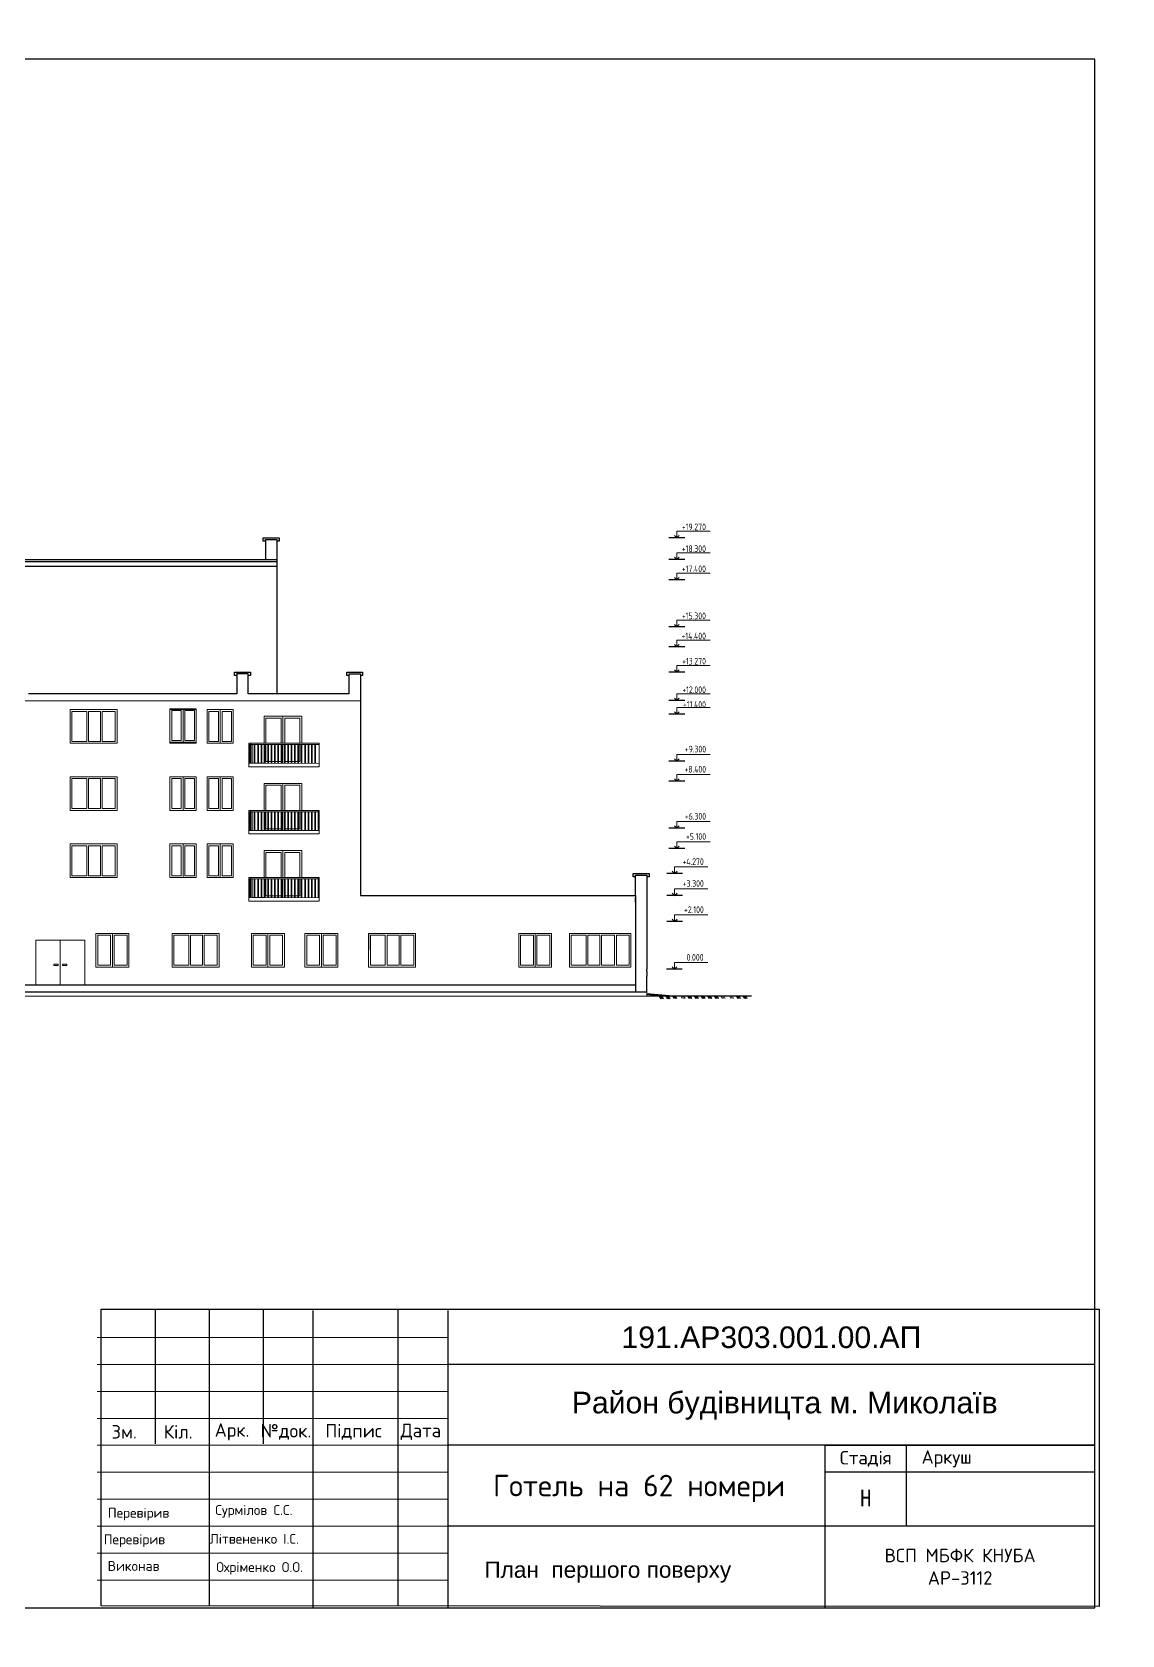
# Model space of a CAD drawing. Header units: millimetres. Extents: x -689206 to 4969298, y -1019800 to 703299.
# Drawn here: x 506486 to 555190, y -493041 to -421450 of the extents above; entities that cross this region are included whole.
import ezdxf

# ---------------------------------------------------------------- set-up
doc = ezdxf.new("R2010")
doc.units = ezdxf.units.MM
doc.layers.add('внешняярамка', color=7, linetype='Continuous', lineweight=5, plot=False)
doc.layers.add('РАЗМЕРЫ', color=7, linetype='Continuous', lineweight=9)
doc.layers.add('Штамп', color=7, linetype='Continuous', lineweight=5)
for name, color, linetype in [('разрез1-1', 7, 'Continuous'), ('разрез2-2', 7, 'Continuous'), ('фасад1', 7, 'Continuous')]:
    doc.layers.add(name, color=color, linetype=linetype)
doc.styles.get("Standard").update_dxf_attribs({"font": 'arial.ttf'})
doc.styles.add('Аннотативный', font='isocteur.ttf', dxfattribs={"width": 0.7, "height": 250})

msp = doc.modelspace()

# ---------------------------------------------------------------- linework, layer by layer
at = {"layer": 'внешняярамка', "lineweight": 5, "ltscale": 50, "const_width": 2.41}
msp.add_lwpolyline([(453952.3, -493039.6), (555188.6, -493039.6), (555188.6, -421451.1), (453952.3, -421451.1), (453952.3, -493039.6)], dxfattribs=at)
at = {"layer": 'РАЗМЕРЫ', "linetype": 'ByBlock', "lineweight": 30, "ltscale": 35}
for p, q in [((516817.1, -444110.9), (516817.1, -444035.9)), ((516817.1, -444035.9), (517427.1, -444035.9)), ((516817.1, -444185.9), (516817.1, -444110.9)), ((516917.1, -444185.9), (516817.1, -444185.9)), ((517427.1, -444035.9), (517527.1, -444035.9)), ((517527.1, -444185.9), (517427.1, -444185.9)), ((517527.1, -444035.9), (517527.1, -444185.9)), ((515539.8, -450110.9), (515539.8, -450035.9)), ((515539.8, -450035.9), (516149.8, -450035.9)), ((515539.8, -450185.9), (515539.8, -450110.9)), ((515639.8, -450185.9), (515539.8, -450185.9)), ((516149.8, -450035.9), (516249.8, -450035.9)), ((516249.8, -450185.9), (516149.8, -450185.9)), ((516249.8, -450035.9), (516249.8, -450185.9)), ((520549.8, -450110.9), (520549.8, -450035.9)), ((520549.8, -450035.9), (521159.8, -450035.9)), ((520549.8, -450185.9), (520549.8, -450110.9)), ((520649.8, -450185.9), (520549.8, -450185.9)), ((521159.8, -450035.9), (521259.8, -450035.9)), ((521259.8, -450185.9), (521159.8, -450185.9)), ((521259.8, -450035.9), (521259.8, -450185.9)), ((533352, -459110.9), (533352, -459035.9)), ((533352, -459035.9), (533962, -459035.9)), ((533352, -459185.9), (533352, -459110.9)), ((533452, -459185.9), (533352, -459185.9)), ((533962, -459035.9), (534062, -459035.9)), ((534062, -459185.9), (533962, -459185.9)), ((534062, -459035.9), (534062, -459185.9))]:
    msp.add_line(p, q, dxfattribs=at)
at = {"layer": 'РАЗМЕРЫ', "lineweight": 30, "ltscale": 35}
for p, q in [((516917.1, -444110.9), (517427.1, -444110.9)), ((516917.1, -444185.9), (516917.1, -444110.9)), ((516917.1, -444110.9), (516917.1, -445010.9)), ((517427.1, -444110.9), (517427.1, -451010.9)), ((494499.7, -445010.9), (517427.1, -445010.9)), ((517427.1, -445110.9), (503659.8, -445110.9)), ((486460.4, -445310.9), (517427.1, -445310.9)), ((515639.8, -450035.9), (515639.8, -451010.9)), ((516149.8, -450110.9), (515639.8, -450110.9)), ((516149.8, -451010.9), (516149.8, -450110.9)), ((520649.8, -451010.9), (520649.8, -450110.9)), ((520649.8, -450110.9), (521159.8, -450110.9)), ((521159.8, -450110.9), (521159.8, -451010.9)), ((515639.8, -451010.9), (506322.6, -451010.9)), ((520649.8, -451010.9), (516149.8, -451010.9)), ((521159.8, -451010.9), (521159.8, -460010.9)), ((533452, -460010.9), (533452, -459110.9)), ((533452, -459110.9), (533962, -459110.9)), ((533962, -459110.9), (533962, -460010.9)), ((521159.8, -460010.9), (533452, -460010.9)), ((533452, -460010.9), (533452, -464310.9)), ((533452, -460310.9), (533452, -460110.9)), ((533962, -460010.9), (533962, -463310.9)), ((533962, -463410.9), (533962, -463310.9)), ((533962, -463410.9), (533962, -463610.9)), ((533962, -464310.9), (533962, -463610.9)), ((485950.4, -464010.9), (533452, -464010.9)), ((485950.4, -464310.9), (533962, -464310.9))]:
    msp.add_line(p, q, dxfattribs=at)
at = {"layer": 'РАЗМЕРЫ', "lineweight": 15, "ltscale": 35}
for p, q in [((498987.8, -451310.9), (519310.1, -451319.7)), ((508188, -453210.9), (508188.2, -451710.6)), ((508188, -451710.9), (508188, -453210.9)), ((510288, -451710.9), (508188, -451710.9)), ((510288, -451710.9), (508188.4, -451710.6)), ((508188.4, -451710.6), (508268.4, -451710.6)), ((508268.4, -451710.6), (508268.4, -451710.9)), ((510288, -453210.9), (510288, -451710.9)), ((510288, -453210.9), (510288, -451710.9)), ((512649.7, -451670.9), (512649.7, -453170.9)), ((513819.7, -451670.9), (512649.7, -451670.9)), ((512649.7, -451710.9), (512649.7, -453210.9)), ((513819.7, -451710.9), (512649.7, -451710.9)), ((513234.7, -451670.9), (513154.7, -451670.9)), ((513234.7, -453170.9), (513234.7, -451670.9)), ((513234.7, -451670.9), (513314.7, -451670.9)), ((513819.7, -451670.9), (513819.7, -453170.9)), ((513819.7, -453210.9), (513819.7, -451710.9)), ((514309.6, -451710.9), (514309.6, -453210.9)), ((515479.6, -451710.9), (514309.6, -451710.9)), ((514309.6, -451710.9), (514309.6, -453210.9)), ((515479.6, -451710.9), (514309.6, -451710.9)), ((514894.6, -451710.9), (514814.6, -451710.9)), ((514894.6, -453210.9), (514894.6, -451710.9)), ((514894.6, -451710.9), (514974.6, -451710.9)), ((515479.6, -453210.9), (515479.6, -451710.9)), ((515479.6, -451710.9), (515479.6, -453210.9)), ((519310.1, -451319.7), (521159.8, -451319.7)), ((508268.4, -451790.7), (508268.1, -453130.6)), ((508268.4, -451790.7), (508929.4, -451790.8)), ((508929.4, -451790.8), (508929.1, -453130.7)), ((509009.2, -453130.7), (509009.4, -451790.8)), ((509546.1, -451790.8), (509009.4, -451790.8)), ((509546.1, -451790.8), (509545.9, -453130.8)), ((509625.9, -453130.8), (509626.1, -451790.9)), ((510208, -451790.9), (509626.1, -451790.9)), ((510208, -453130.9), (510208, -451790.9)), ((513154.7, -451750.9), (512729.7, -451750.9)), ((512729.7, -451750.9), (512729.7, -453090.9)), ((513154.7, -451750.9), (513154.7, -453090.9)), ((513739.7, -451750.9), (513314.7, -451750.9)), ((513314.7, -451750.9), (513314.7, -453090.9)), ((513739.7, -453090.9), (513739.7, -451750.9)), ((514814.6, -451790.9), (514389.6, -451790.9)), ((514389.6, -451790.9), (514389.6, -453130.9)), ((514814.6, -451790.9), (514814.6, -453130.9)), ((515399.6, -451790.9), (514974.6, -451790.9)), ((514974.6, -451790.9), (514974.6, -453130.9)), ((515399.6, -453130.9), (515399.6, -451790.9)), ((508268.1, -453130.6), (508929.1, -453130.7)), ((509009.2, -453130.7), (509545.9, -453130.7)), ((509625.9, -453130.7), (510208, -453130.7)), ((512649.7, -453170.9), (512649.7, -453090.9)), ((512729.7, -453090.9), (513154.7, -453090.9)), ((513314.7, -453090.9), (513739.7, -453090.9)), ((514309.6, -453210.9), (514309.6, -453130.9)), ((514389.6, -453130.9), (514814.6, -453130.9)), ((514974.6, -453130.9), (515399.6, -453130.9)), ((508188, -453210.9), (510288, -453210.9)), ((508188, -453210.9), (510288, -453210.9)), ((513819.7, -453170.9), (512649.7, -453170.9)), ((512649.7, -453210.9), (513819.7, -453210.9)), ((514309.6, -453210.9), (515479.6, -453210.9)), ((515479.6, -453210.9), (514309.6, -453210.9)), ((516170.1, -453210.9), (516169.7, -454110.9)), ((516329.1, -453270.9), (516170.1, -453270.9)), ((516220.9, -453270.9), (516220.5, -454110.9)), ((519310.1, -453210.9), (519309.7, -454112.3)), ((508188, -456210.9), (508188.2, -454710.6)), ((508188, -454710.9), (508188, -456210.9)), ((510288, -454710.9), (508188, -454710.9)), ((510288, -454710.9), (508188.4, -454710.6)), ((508188.4, -454710.6), (508268.4, -454710.6)), ((508268.4, -454790.7), (508268.1, -456130.6)), ((508268.4, -454710.6), (508268.4, -454710.9)), ((508268.4, -454790.7), (508929.4, -454790.8)), ((508929.4, -454790.8), (508929.1, -456130.7)), ((509009.2, -456130.7), (509009.4, -454790.8)), ((509546.1, -454790.8), (509009.4, -454790.8)), ((509546.1, -454790.8), (509545.9, -456130.8)), ((509625.9, -456130.8), (509626.1, -454790.9)), ((510208, -454790.9), (509626.1, -454790.9)), ((510208, -456130.9), (510208, -454790.9)), ((510288, -456210.9), (510288, -454710.9)), ((510288, -456210.9), (510288, -454710.9)), ((512649.7, -454710.9), (512649.7, -456210.9)), ((513819.7, -454710.9), (512649.7, -454710.9)), ((512649.7, -454710.9), (512649.7, -456210.9)), ((513819.7, -454710.9), (512649.7, -454710.9)), ((513154.7, -454790.9), (512729.7, -454790.9)), ((512729.7, -454790.9), (512729.7, -456130.9)), ((513234.7, -454710.9), (513154.7, -454710.9)), ((513154.7, -454790.9), (513154.7, -456130.9)), ((513234.7, -456210.9), (513234.7, -454710.9)), ((513234.7, -454710.9), (513314.7, -454710.9)), ((513739.7, -454790.9), (513314.7, -454790.9)), ((513314.7, -454790.9), (513314.7, -456130.9)), ((513739.7, -456130.9), (513739.7, -454790.9)), ((513819.7, -456210.9), (513819.7, -454710.9)), ((513819.7, -454710.9), (513819.7, -456210.9)), ((514309.6, -454710.9), (514309.6, -456210.9)), ((515479.6, -454710.9), (514309.6, -454710.9)), ((514309.6, -454710.9), (514309.6, -456210.9)), ((515479.6, -454710.9), (514309.6, -454710.9)), ((514814.6, -454790.9), (514389.6, -454790.9)), ((514389.6, -454790.9), (514389.6, -456130.9)), ((514894.6, -454710.9), (514814.6, -454710.9)), ((514814.6, -454790.9), (514814.6, -456130.9)), ((514894.6, -456210.9), (514894.6, -454710.9)), ((514894.6, -454710.9), (514974.6, -454710.9)), ((515399.6, -454790.9), (514974.6, -454790.9)), ((514974.6, -454790.9), (514974.6, -456130.9)), ((515399.6, -456130.9), (515399.6, -454790.9)), ((515479.6, -456210.9), (515479.6, -454710.9)), ((515479.6, -454710.9), (515479.6, -456210.9)), ((508188, -456210.9), (510288, -456210.9)), ((508188, -456210.9), (510288, -456210.9)), ((508268.1, -456130.6), (508929.1, -456130.7)), ((509009.2, -456130.7), (509545.9, -456130.7)), ((509625.9, -456130.7), (510208, -456130.7)), ((512649.7, -456210.9), (512649.7, -456130.9)), ((512649.7, -456210.9), (513819.7, -456210.9)), ((513819.7, -456210.9), (512649.7, -456210.9)), ((512729.7, -456130.9), (513154.7, -456130.9)), ((513314.7, -456130.9), (513739.7, -456130.9)), ((514309.6, -456210.9), (514309.6, -456130.9)), ((514309.6, -456210.9), (515479.6, -456210.9)), ((515479.6, -456210.9), (514309.6, -456210.9)), ((514389.6, -456130.9), (514814.6, -456130.9)), ((514974.6, -456130.9), (515399.6, -456130.9)), ((516170.1, -456210.9), (516169.7, -457110.9)), ((516329.1, -456271), (516170.1, -456270.9)), ((516220.9, -456270.9), (516220.5, -457111)), ((519310.1, -456211), (519309.7, -457112.3)), ((508188, -459210.9), (508188.2, -457710.6)), ((508188, -457710.9), (508188, -459210.9)), ((510288, -457710.9), (508188, -457710.9)), ((510288, -457710.9), (508188.4, -457710.6)), ((508188.4, -457710.6), (508268.4, -457710.6)), ((508268.4, -457790.7), (508268.1, -459130.6)), ((508268.4, -457710.6), (508268.4, -457710.9)), ((508268.4, -457790.7), (508929.4, -457790.8)), ((508929.4, -457790.8), (508929.1, -459130.7)), ((509009.2, -459130.7), (509009.4, -457790.8)), ((509546.1, -457790.8), (509009.4, -457790.8)), ((509546.1, -457790.8), (509545.9, -459130.8)), ((509625.9, -459130.8), (509626.1, -457790.9)), ((510208, -457790.9), (509626.1, -457790.9)), ((510208, -459130.9), (510208, -457790.9)), ((510288, -459210.9), (510288, -457710.9)), ((510288, -459210.9), (510288, -457710.9)), ((512649.7, -457710.9), (512649.7, -459210.9)), ((513819.7, -457710.9), (512649.7, -457710.9)), ((512649.7, -457710.9), (512649.7, -459210.9)), ((513819.7, -457710.9), (512649.7, -457710.9)), ((513154.7, -457790.9), (512729.7, -457790.9)), ((512729.7, -457790.9), (512729.7, -459130.9)), ((513234.7, -457710.9), (513154.7, -457710.9)), ((513154.7, -457790.9), (513154.7, -459130.9)), ((513234.7, -459210.9), (513234.7, -457710.9)), ((513234.7, -457710.9), (513314.7, -457710.9)), ((513739.7, -457790.9), (513314.7, -457790.9)), ((513314.7, -457790.9), (513314.7, -459130.9)), ((513739.7, -459130.9), (513739.7, -457790.9)), ((513819.7, -459210.9), (513819.7, -457710.9)), ((513819.7, -457710.9), (513819.7, -459210.9)), ((514309.6, -457710.9), (514309.6, -459210.9)), ((515479.6, -457710.9), (514309.6, -457710.9)), ((514309.6, -457710.9), (514309.6, -459210.9)), ((515479.6, -457710.9), (514309.6, -457710.9)), ((514814.6, -457790.9), (514389.6, -457790.9)), ((514389.6, -457790.9), (514389.6, -459130.9)), ((514894.6, -457710.9), (514814.6, -457710.9)), ((514814.6, -457790.9), (514814.6, -459130.9)), ((514894.6, -459210.9), (514894.6, -457710.9)), ((514894.6, -457710.9), (514974.6, -457710.9)), ((515399.6, -457790.9), (514974.6, -457790.9)), ((514974.6, -457790.9), (514974.6, -459130.9)), ((515399.6, -459130.9), (515399.6, -457790.9)), ((515479.6, -459210.9), (515479.6, -457710.9)), ((515479.6, -457710.9), (515479.6, -459210.9)), ((508188, -459210.9), (510288, -459210.9)), ((508188, -459210.9), (510288, -459210.9)), ((508268.1, -459130.6), (508929.1, -459130.7)), ((509009.2, -459130.7), (509545.9, -459130.7)), ((509625.9, -459130.7), (510208, -459130.7)), ((512649.7, -459210.9), (512649.7, -459130.9)), ((512649.7, -459210.9), (513819.7, -459210.9)), ((513819.7, -459210.9), (512649.7, -459210.9)), ((512729.7, -459130.9), (513154.7, -459130.9)), ((513314.7, -459130.9), (513739.7, -459130.9)), ((514309.6, -459210.9), (514309.6, -459130.9)), ((514309.6, -459210.9), (515479.6, -459210.9)), ((515479.6, -459210.9), (514309.6, -459210.9)), ((514389.6, -459130.9), (514814.6, -459130.9)), ((514974.6, -459130.9), (515399.6, -459130.9)), ((516170.1, -459210.6), (516169.7, -460110.6)), ((516329.1, -459270.7), (516170.1, -459270.6)), ((516220.9, -459270.6), (516220.5, -460110.7)), ((519310.1, -459210.7), (519309.7, -460112)), ((509341.2, -461710.9), (509341.2, -463210.9)), ((510811.2, -461710.9), (509341.2, -461710.9)), ((509341.2, -461710.9), (509341.2, -463210.9)), ((510811.2, -461710.9), (509341.2, -461710.9)), ((510076.2, -463210.9), (510076.2, -461710.9)), ((510811.2, -461710.9), (510811.2, -463210.9)), ((510811.2, -461710.9), (510811.2, -463210.9)), ((512745.4, -463210.9), (512745.7, -461710.6)), ((512745.4, -461710.9), (512745.4, -463210.9)), ((514845.4, -461710.9), (512745.4, -461710.9)), ((514845.4, -461710.9), (512745.8, -461710.6)), ((512745.8, -461710.6), (512825.8, -461710.6)), ((512825.8, -461710.6), (512825.8, -461710.9)), ((514845.4, -461710.9), (514845.4, -463210.9)), ((514845.4, -463210.9), (514845.4, -461710.9)), ((516293.8, -461710.9), (516293.8, -463210.9)), ((517763.8, -461710.9), (516293.8, -461710.9)), ((516293.8, -461710.9), (516293.8, -463210.9)), ((517763.8, -461710.9), (516293.8, -461710.9)), ((517028.8, -463210.9), (517028.8, -461710.9)), ((517763.8, -461710.9), (517763.8, -463210.9)), ((517763.8, -461710.9), (517763.8, -463210.9)), ((518680.2, -461710.9), (518680.2, -463210.9)), ((520150.2, -461710.9), (518680.2, -461710.9)), ((518680.2, -461710.9), (518680.2, -463210.9)), ((520150.2, -461710.9), (518680.2, -461710.9)), ((519415.2, -463210.9), (519415.2, -461710.9)), ((520150.2, -461710.9), (520150.2, -463210.9)), ((520150.2, -461710.9), (520150.2, -463210.9)), ((521528.4, -463210.9), (521528.6, -461710.6)), ((521528.4, -461710.9), (521528.4, -463210.9)), ((523628.4, -461710.9), (521528.4, -461710.9)), ((523628.4, -461710.9), (521528.8, -461710.6)), ((521528.8, -461710.6), (521608.8, -461710.6)), ((521608.8, -461710.6), (521608.8, -461710.9)), ((523628.4, -461710.9), (523628.4, -463210.9)), ((523628.4, -463210.9), (523628.4, -461710.9)), ((529703.9, -461710.9), (528233.9, -461710.9)), ((528233.9, -463210.9), (528233.9, -461710.9)), ((528233.9, -461710.9), (528233.9, -463210.9)), ((529703.9, -461710.9), (528233.9, -461710.9)), ((528968.9, -463210.9), (528968.9, -461710.9)), ((529703.9, -463210.9), (529703.9, -461710.9)), ((529703.9, -461710.9), (529703.9, -463210.9)), ((530499.7, -463210.9), (530500, -461710.6)), ((530499.7, -461710.9), (530499.7, -463210.9)), ((530499.7, -461710.9), (533249.7, -461710.9)), ((532599.7, -461710.9), (530500.1, -461710.6)), ((530500.1, -461710.6), (530580.1, -461710.6)), ((530580.1, -461710.6), (530580.1, -461710.9)), ((533249.7, -461710.9), (533249.7, -463210.9)), ((508849.7, -462010.9), (506649.7, -462010.9)), ((506649.7, -462010.9), (506649.7, -464010.9)), ((507749.7, -462010.9), (507749.7, -464010.9)), ((508849.7, -462010.9), (508849.7, -464010.9)), ((508849.7, -464010.9), (508849.7, -462010.9)), ((509421.2, -463130.9), (509421.2, -461790.9)), ((509421.2, -461790.9), (509996.2, -461790.9)), ((509996.2, -461790.9), (509996.2, -463130.9)), ((510156.2, -461790.9), (510731.2, -461790.9)), ((510156.2, -463130.9), (510156.2, -461790.9)), ((510731.2, -461790.9), (510731.2, -463130.9)), ((512825.8, -461790.7), (512825.6, -463130.6)), ((512825.8, -461790.7), (513486.8, -461790.8)), ((513486.8, -461790.8), (513486.5, -463130.7)), ((513566.6, -463130.7), (513566.8, -461790.8)), ((514103.6, -461790.8), (513566.8, -461790.8)), ((514103.6, -461790.8), (514103.3, -463130.8)), ((514183.3, -463130.8), (514183.5, -461790.9)), ((514765.4, -461790.9), (514183.5, -461790.9)), ((514765.4, -463130.9), (514765.4, -461790.9)), ((516373.8, -463130.9), (516373.8, -461790.9)), ((516373.8, -461790.9), (516948.8, -461790.9)), ((516948.8, -461790.9), (516948.8, -463130.9)), ((517108.8, -461790.9), (517683.8, -461790.9)), ((517108.8, -463130.9), (517108.8, -461790.9)), ((517683.8, -461790.9), (517683.8, -463130.9)), ((518760.2, -463130.9), (518760.2, -461790.9)), ((518760.2, -461790.9), (519335.2, -461790.9)), ((519335.2, -461790.9), (519335.2, -463130.9)), ((519495.2, -461790.9), (520070.2, -461790.9)), ((519495.2, -463130.9), (519495.2, -461790.9)), ((520070.2, -461790.9), (520070.2, -463130.9)), ((521608.7, -461790.7), (521608.5, -463130.6)), ((521608.7, -461790.7), (522269.7, -461790.8)), ((522269.7, -461790.8), (522269.5, -463130.7)), ((522349.5, -463130.7), (522349.7, -461790.8)), ((522886.5, -461790.8), (522349.7, -461790.8)), ((522886.5, -461790.8), (522886.3, -463130.8)), ((522966.3, -463130.8), (522966.5, -461790.9)), ((523548.4, -461790.9), (522966.5, -461790.9)), ((523548.4, -463130.9), (523548.4, -461790.9)), ((528313.9, -463130.9), (528313.9, -461790.9)), ((528313.9, -461790.9), (528888.9, -461790.9)), ((528888.9, -461790.9), (528888.9, -463130.9)), ((529048.9, -461790.9), (529623.9, -461790.9)), ((529048.9, -463130.9), (529048.9, -461790.9)), ((529623.9, -461790.9), (529623.9, -463130.9)), ((530580.1, -461790.7), (530579.9, -463130.6)), ((530580.1, -461790.7), (531241.1, -461790.8)), ((531241.1, -461790.8), (531240.8, -463130.7)), ((531320.9, -463130.7), (531321.1, -461790.8)), ((531857.9, -461790.8), (531321.1, -461790.8)), ((531857.9, -461790.8), (531857.6, -463130.8)), ((531937.6, -463130.8), (531937.8, -461790.9)), ((532519.7, -461790.9), (531937.8, -461790.9)), ((532519.7, -463130.9), (532519.7, -461790.9)), ((532599.7, -463130.7), (532599.7, -461790.9)), ((533169.7, -461790.9), (532599.7, -461790.9)), ((533169.7, -463130.7), (533169.7, -461790.9)), ((507652.1, -463086.7), (507457.6, -463086.7)), ((507457.6, -463086.7), (507457.6, -463147.5)), ((507457.6, -463147.5), (507652.1, -463147.5)), ((507652.1, -463147.5), (507652.1, -463086.7)), ((508044.1, -463086.7), (507849.6, -463086.7)), ((507849.6, -463086.7), (507849.6, -463147.5)), ((507849.6, -463147.5), (508044.1, -463147.5)), ((508044.1, -463147.5), (508044.1, -463086.7)), ((509996.2, -463130.9), (509421.2, -463130.9)), ((510731.2, -463130.9), (510156.2, -463130.9)), ((512825.6, -463130.6), (513486.5, -463130.7)), ((513566.6, -463130.7), (514103.3, -463130.7)), ((514183.3, -463130.7), (514765.4, -463130.7)), ((516948.8, -463130.9), (516373.8, -463130.9)), ((517683.8, -463130.9), (517108.8, -463130.9)), ((519335.2, -463130.9), (518760.2, -463130.9)), ((520070.2, -463130.9), (519495.2, -463130.9)), ((521608.5, -463130.6), (522269.5, -463130.7)), ((522349.5, -463130.7), (522886.3, -463130.7)), ((522966.3, -463130.7), (523548.4, -463130.7)), ((528888.9, -463130.9), (528313.9, -463130.9)), ((529623.9, -463130.9), (529048.9, -463130.9)), ((530579.9, -463130.6), (531240.8, -463130.7)), ((531320.9, -463130.7), (531857.6, -463130.7)), ((531937.6, -463130.7), (532519.7, -463130.7)), ((532599.7, -463130.7), (533169.7, -463130.7)), ((510811.2, -463210.9), (509341.2, -463210.9)), ((510811.2, -463210.9), (509341.2, -463210.9)), ((509341.2, -463210.9), (509421.2, -463210.9)), ((514845.4, -463210.9), (512745.4, -463210.9)), ((512745.4, -463210.9), (514845.4, -463210.9)), ((517763.8, -463210.9), (516293.8, -463210.9)), ((517763.8, -463210.9), (516293.8, -463210.9)), ((516293.8, -463210.9), (516373.8, -463210.9)), ((520150.2, -463210.9), (518680.2, -463210.9)), ((520150.2, -463210.9), (518680.2, -463210.9)), ((518680.2, -463210.9), (518760.2, -463210.9)), ((523628.4, -463210.9), (521528.4, -463210.9)), ((521528.4, -463210.9), (523628.4, -463210.9)), ((529703.9, -463210.9), (528233.9, -463210.9)), ((529703.9, -463210.9), (528233.9, -463210.9)), ((528233.9, -463210.9), (528313.9, -463210.9)), ((530499.7, -463210.9), (533249.7, -463210.9)), ((530499.7, -463210.9), (532599.7, -463210.9))]:
    msp.add_line(p, q, dxfattribs=at)
at = {"layer": 'РАЗМЕРЫ', "lineweight": 5, "ltscale": 35}
for p, q in [((533962, -464510.9), (485950.4, -464510.9)), ((533962, -464310.9), (533962, -464510.9))]:
    msp.add_line(p, q, dxfattribs=at)
at = {"layer": 'разрез1-1', "lineweight": 5}
for p, q in [((535303.3, -444035.9), (535303.3, -443738.1)), ((535303.3, -443738.1), (536792.4, -443738.1)), ((535303.3, -445010.9), (535303.3, -444713.1)), ((535303.3, -444713.1), (536792.4, -444713.1)), ((535303.3, -445910.9), (535303.3, -445613.1)), ((535303.3, -445613.1), (536792.4, -445613.1)), ((535303.3, -448010.9), (535303.3, -447713.1)), ((535303.3, -447713.1), (536792.4, -447713.1)), ((535303.3, -448910.9), (535303.3, -448613.1)), ((535303.3, -448613.1), (536792.4, -448613.1)), ((535303.3, -450035.9), (535303.3, -449738.1)), ((535303.3, -449738.1), (536792.4, -449738.1)), ((535303.3, -451310.9), (535303.3, -451013.1)), ((535303.3, -451013.1), (536792.4, -451013.1)), ((535303.3, -451910.9), (535303.3, -451613.1)), ((535303.3, -451613.1), (536792.4, -451613.1)), ((535303.3, -454010.9), (535303.3, -453713.1)), ((535303.3, -453713.1), (536792.4, -453713.1)), ((535303.3, -454910.9), (535303.3, -454613.1)), ((535303.3, -454613.1), (536792.4, -454613.1)), ((535303.3, -457010.9), (535303.3, -456713.1)), ((535303.3, -456713.1), (536792.4, -456713.1)), ((535303.3, -457910.9), (535303.3, -457613.1)), ((535303.3, -457613.1), (536792.4, -457613.1)), ((535201.4, -459035.9), (535201.4, -458738.1)), ((535201.4, -458738.1), (536690.5, -458738.1)), ((535201.4, -460010.9), (535201.4, -459713.1)), ((535201.4, -459713.1), (536690.5, -459713.1)), ((535201.4, -461180.9), (535201.4, -460883.1)), ((535201.4, -460883.1), (536690.5, -460883.1)), ((535189.8, -463310.9), (535189.8, -463013.1)), ((535189.8, -463013.1), (536678.9, -463013.1))]:
    msp.add_line(p, q, dxfattribs=at)
at = {"layer": 'разрез1-1', "lineweight": 30}
for p, q in [((535657.8, -444035.9), (534948.7, -444035.9)), ((535303.3, -444035.9), (535198, -443930.6)), ((535303.3, -444035.9), (535408.6, -443930.6)), ((535657.8, -445010.9), (534948.7, -445010.9)), ((535303.3, -445010.9), (535198, -444905.6)), ((535303.3, -445010.9), (535408.6, -444905.6)), ((535657.8, -445910.9), (534948.7, -445910.9)), ((535303.3, -445910.9), (535198, -445805.6)), ((535303.3, -445910.9), (535408.6, -445805.6)), ((535657.8, -448010.9), (534948.7, -448010.9)), ((535303.3, -448010.9), (535198, -447905.6)), ((535303.3, -448010.9), (535408.6, -447905.6)), ((535303.3, -448910.9), (535198, -448805.6)), ((535303.3, -448910.9), (535408.6, -448805.6)), ((535657.8, -448910.9), (534948.7, -448910.9)), ((535657.8, -450035.9), (534948.7, -450035.9)), ((535303.3, -450035.9), (535198, -449930.6)), ((535303.3, -450035.9), (535408.6, -449930.6)), ((535657.8, -451310.9), (534948.7, -451310.9)), ((535303.3, -451310.9), (535198, -451205.6)), ((535303.3, -451310.9), (535408.6, -451205.6)), ((535657.8, -451910.9), (534948.7, -451910.9)), ((535303.3, -451910.9), (535198, -451805.6)), ((535303.3, -451910.9), (535408.6, -451805.6)), ((535657.8, -454010.9), (534948.7, -454010.9)), ((535303.3, -454010.9), (535198, -453905.6)), ((535303.3, -454010.9), (535408.6, -453905.6)), ((535657.8, -454910.9), (534948.7, -454910.9)), ((535303.3, -454910.9), (535198, -454805.6)), ((535303.3, -454910.9), (535408.6, -454805.6)), ((535657.8, -457010.9), (534948.7, -457010.9)), ((535303.3, -457010.9), (535198, -456905.6)), ((535303.3, -457010.9), (535408.6, -456905.6)), ((535657.8, -457910.9), (534948.7, -457910.9)), ((535303.3, -457910.9), (535198, -457805.6)), ((535303.3, -457910.9), (535408.6, -457805.6)), ((535556, -459035.9), (534846.9, -459035.9)), ((535201.4, -459035.9), (535096.1, -458930.6)), ((535201.4, -459035.9), (535306.7, -458930.6)), ((535556, -460010.9), (534846.9, -460010.9)), ((535201.4, -460010.9), (535096.1, -459905.6)), ((535201.4, -460010.9), (535306.7, -459905.6)), ((535556, -461180.9), (534846.9, -461180.9)), ((535201.4, -461180.9), (535096.1, -461075.6)), ((535201.4, -461180.9), (535306.7, -461075.6)), ((535544.4, -463310.9), (534835.3, -463310.9)), ((535189.8, -463310.9), (535084.5, -463205.6)), ((535189.8, -463310.9), (535295.1, -463205.6))]:
    msp.add_line(p, q, dxfattribs=at)
at = {"layer": 'разрез2-2'}
for p, q in [((534962, -464490.9), (533962, -464402.8)), ((533962, -464422.8), (534962, -464510.9)), ((534962, -464510.9), (533962, -464510.9)), ((534962, -464490.9), (538636.2, -464490.9)), ((534962, -464490.9), (534962, -464510.9)), ((534962, -464490.9), (535262, -464490.9))]:
    msp.add_line(p, q, dxfattribs=at)
at = {"layer": 'разрез2-2', "lineweight": 15}
for points in [[(534507.4, -464510.9), (534577, -464630.3)], [(534568.3, -464510.9), (534636.6, -464630.3)], [(534627.9, -464510.9), (534697.5, -464630.3)], [(534808.2, -464510.9), (534877.8, -464630.3)], [(534869.1, -464510.9), (534937.4, -464630.3)], [(534928.7, -464510.9), (534998.3, -464630.3)], [(535109, -464490.9), (535178.6, -464610.3)], [(535169.9, -464490.9), (535238.2, -464610.3)], [(535229.5, -464490.9), (535299.1, -464610.3)], [(535535, -464490.9), (535603.3, -464610.3)], [(535594.6, -464490.9), (535664.2, -464610.3)], [(535774.9, -464490.9), (535844.5, -464610.3)], [(535835.8, -464490.9), (535904.1, -464610.3)], [(535895.4, -464490.9), (535965, -464610.3)], [(536075.7, -464490.9), (536145.3, -464610.3)], [(536136.6, -464490.9), (536204.9, -464610.3)], [(536196.2, -464490.9), (536265.9, -464610.3)], [(536376.5, -464490.9), (536446.1, -464610.3)], [(536437.4, -464490.9), (536505.7, -464610.3)], [(536497, -464490.9), (536566.7, -464610.3)], [(536669.9, -464490.9), (536739.5, -464610.3)], [(536730.8, -464490.9), (536799.2, -464610.3)], [(536790.5, -464490.9), (536860.1, -464610.3)], [(536970.7, -464490.9), (537040.3, -464610.3)], [(537031.6, -464490.9), (537100, -464610.3)], [(537091.3, -464490.9), (537160.9, -464610.3)], [(537271.5, -464490.9), (537341.1, -464610.3)], [(537332.4, -464490.9), (537400.8, -464610.3)], [(537392.1, -464490.9), (537461.7, -464610.3)], [(537648, -464490.9), (537717.6, -464610.3)], [(537708.9, -464490.9), (537777.3, -464610.3)], [(537768.6, -464490.9), (537838.2, -464610.3)], [(537948.8, -464490.9), (538018.4, -464610.3)], [(538009.7, -464490.9), (538078.1, -464610.3)], [(538069.4, -464490.9), (538139, -464610.3)], [(538249.6, -464490.9), (538319.2, -464610.3)], [(538310.5, -464490.9), (538378.9, -464610.3)], [(538370.2, -464490.9), (538439.8, -464610.3)]]:
    msp.add_lwpolyline(points, dxfattribs=at)
msp.add_lwpolyline([(535543.7, -464610.3), (535475.3, -464490.9)], close=True, dxfattribs=at)
at = {"layer": 'фасад1', "color": 7, "lineweight": 15}
for p, q in [((509868, -451710.9), (508188, -451710.9)), ((508188, -453210.9), (509868, -453210.9)), ((519310.1, -453210.9), (516170.1, -453210.9)), ((516269.1, -453210.9), (516269.1, -454110.9)), ((519310.1, -453271.4), (516329.1, -453270.9)), ((516869.1, -453270.9), (516869.1, -454110.9)), ((516899.1, -453270.9), (516899.1, -454110.9)), ((517019.1, -453270.9), (517019.1, -454110.9)), ((517049.1, -453270.9), (517049.1, -454110.9)), ((517169.1, -453270.9), (517169.1, -454110.9)), ((517199.1, -453270.9), (517199.1, -454110.9)), ((517319.1, -453270.9), (517319.1, -454110.9)), ((517349.1, -453270.9), (517349.1, -454110.9)), ((517469.1, -453270.9), (517469.1, -454110.9)), ((517499.1, -453270.9), (517499.1, -454110.9)), ((517619.1, -453270.9), (517619.1, -454110.9)), ((517649.1, -453270.9), (517649.1, -454110.9)), ((517769.1, -453270.9), (517769.1, -454110.9)), ((517799.1, -453270.9), (517799.1, -454110.9)), ((517919.1, -453270.9), (517919.1, -454110.9)), ((517949.1, -453270.9), (517949.1, -454110.9)), ((518069.1, -453270.9), (518069.1, -454110.9)), ((518099.1, -453270.9), (518099.1, -454110.9)), ((518219.1, -453270.9), (518219.1, -454110.9)), ((518249.1, -453270.9), (518249.1, -454110.9)), ((518369.1, -453270.9), (518369.1, -454110.9)), ((518399.1, -453270.9), (518399.1, -454110.9)), ((518519.1, -453270.9), (518519.1, -454110.9)), ((518549.1, -453270.9), (518549.1, -454110.9)), ((518669.1, -453270.9), (518669.1, -454110.9)), ((518699.1, -453270.9), (518699.1, -454110.9)), ((518822.1, -453271.3), (518822.1, -454111.3)), ((518852.1, -453271.3), (518852.1, -454111.3)), ((518972.1, -453271.3), (518972.1, -454111.3)), ((519002.1, -453271.3), (519002.1, -454111.3)), ((519122.1, -453271.3), (519122.1, -454111.3)), ((519152.1, -453271.3), (519152.1, -454111.3)), ((517019.1, -454030.9), (516939.1, -454030.9)), ((517169.1, -454030.9), (517049.1, -454030.9)), ((517319.1, -454030.9), (517199.1, -454030.9)), ((517469.1, -454030.9), (517349.1, -454030.9)), ((517619.1, -454030.9), (517499.1, -454030.9)), ((517919.1, -454030.9), (517799.1, -454030.9)), ((518069.1, -454030.9), (517949.1, -454030.9)), ((518219.1, -454030.9), (518099.1, -454030.9)), ((518369.1, -454030.9), (518249.1, -454030.9)), ((518459.1, -454030.9), (518399.1, -454030.9)), ((509868, -454710.9), (508188, -454710.9)), ((508188, -456210.9), (509868, -456210.9)), ((519310.1, -456211), (516170.1, -456210.9)), ((516269.1, -456211), (516269.1, -457111)), ((519310.1, -456271.4), (516329.1, -456271)), ((516869.1, -456271), (516869.1, -457111)), ((516899.1, -456271), (516899.1, -457111)), ((517019.1, -456271), (517019.1, -457111)), ((517049.1, -456271), (517049.1, -457111)), ((517169.1, -456271), (517169.1, -457111)), ((517199.1, -456271), (517199.1, -457111)), ((517319.1, -456271), (517319.1, -457111)), ((517349.1, -456271), (517349.1, -457111)), ((517469.1, -456271), (517469.1, -457111)), ((517499.1, -456271), (517499.1, -457111)), ((517619.1, -456271), (517619.1, -457111)), ((517649.1, -456271), (517649.1, -457111)), ((517769.1, -456271), (517769.1, -457111)), ((517799.1, -456271), (517799.1, -457111)), ((517919.1, -456271), (517919.1, -457111)), ((517949.1, -456271), (517949.1, -457111)), ((518069.1, -456271), (518069.1, -457111)), ((518099.1, -456271), (518099.1, -457111)), ((518219.1, -456271), (518219.1, -457111)), ((518249.1, -456271), (518249.1, -457111)), ((518369.1, -456271), (518369.1, -457111)), ((518399.1, -456271), (518399.1, -457111)), ((518519.1, -456271), (518519.1, -457111)), ((518549.1, -456271), (518549.1, -457111)), ((518669.1, -456271), (518669.1, -457111)), ((518699.1, -456271), (518699.1, -457111)), ((518822.1, -456271.4), (518822.1, -457111.4)), ((518852.1, -456271.4), (518852.1, -457111.4)), ((518972.1, -456271.4), (518972.1, -457111.4)), ((519002.1, -456271.4), (519002.1, -457111.4)), ((519122.1, -456271.4), (519122.1, -457111.4)), ((519152.1, -456271.4), (519152.1, -457111.4)), ((519269.1, -457111), (519269.1, -456211)), ((517019.1, -457031), (516939.1, -457031)), ((517169.1, -457031), (517049.1, -457031)), ((517319.1, -457031), (517199.1, -457031)), ((517469.1, -457031), (517349.1, -457031)), ((517619.1, -457031), (517499.1, -457031)), ((517919.1, -457031), (517799.1, -457031)), ((518069.1, -457031), (517949.1, -457031)), ((518219.1, -457031), (518099.1, -457031)), ((518369.1, -457031), (518249.1, -457031)), ((518459.1, -457031), (518399.1, -457031)), ((509868, -457710.9), (508188, -457710.9)), ((508188, -459210.9), (509868, -459210.9)), ((519310.1, -459210.7), (516170.1, -459210.6)), ((516269.1, -459210.7), (516269.1, -460110.7)), ((519310.1, -459271.1), (516329.1, -459270.7)), ((516869.1, -459270.7), (516869.1, -460110.7)), ((516899.1, -459270.7), (516899.1, -460110.7)), ((517019.1, -459270.7), (517019.1, -460110.7)), ((517049.1, -459270.7), (517049.1, -460110.7)), ((517169.1, -459270.7), (517169.1, -460110.7)), ((517199.1, -459270.7), (517199.1, -460110.7)), ((517319.1, -459270.7), (517319.1, -460110.7)), ((517349.1, -459270.7), (517349.1, -460110.7)), ((517469.1, -459270.7), (517469.1, -460110.7)), ((517499.1, -459270.7), (517499.1, -460110.7)), ((517619.1, -459270.7), (517619.1, -460110.7)), ((517649.1, -459270.7), (517649.1, -460110.7)), ((517769.1, -459270.7), (517769.1, -460110.7)), ((517799.1, -459270.7), (517799.1, -460110.7)), ((517919.1, -459270.7), (517919.1, -460110.7)), ((517949.1, -459270.7), (517949.1, -460110.7)), ((518069.1, -459270.7), (518069.1, -460110.7)), ((518099.1, -459270.7), (518099.1, -460110.7)), ((518219.1, -459270.7), (518219.1, -460110.7)), ((518249.1, -459270.7), (518249.1, -460110.7)), ((518369.1, -459270.7), (518369.1, -460110.7)), ((518399.1, -459270.7), (518399.1, -460110.7)), ((518519.1, -459270.7), (518519.1, -460110.7)), ((518549.1, -459270.7), (518549.1, -460110.7)), ((518669.1, -459270.7), (518669.1, -460110.7)), ((518699.1, -459270.7), (518699.1, -460110.7)), ((518822.1, -459271.1), (518822.1, -460111.1)), ((518852.1, -459271.1), (518852.1, -460111.1)), ((518972.1, -459271.1), (518972.1, -460111.1)), ((519002.1, -459271.1), (519002.1, -460111.1)), ((519122.1, -459271.1), (519122.1, -460111.1)), ((519152.1, -459271.1), (519152.1, -460111.1)), ((519269.1, -460110.7), (519269.1, -459210.7)), ((517019.1, -460030.7), (516939.1, -460030.7)), ((517169.1, -460030.7), (517049.1, -460030.7)), ((517319.1, -460030.7), (517199.1, -460030.7)), ((517469.1, -460030.7), (517349.1, -460030.7)), ((517619.1, -460030.7), (517499.1, -460030.7)), ((517919.1, -460030.7), (517799.1, -460030.7)), ((518069.1, -460030.7), (517949.1, -460030.7)), ((518219.1, -460030.7), (518099.1, -460030.7)), ((518369.1, -460030.7), (518249.1, -460030.7)), ((518459.1, -460030.7), (518399.1, -460030.7)), ((514425.4, -461710.9), (512745.4, -461710.9)), ((523208.4, -461710.9), (521528.4, -461710.9)), ((532179.7, -461710.9), (530499.7, -461710.9)), ((512745.4, -463210.9), (514425.4, -463210.9)), ((521528.4, -463210.9), (523208.4, -463210.9)), ((530499.7, -463210.9), (532179.7, -463210.9))]:
    msp.add_line(p, q, dxfattribs=at)
for points in [[(509355.9, -451710.9), (510288, -451710.9), (510288, -453210.9), (509355.9, -453210.9)], [(517699.1, -453210.9), (517699.1, -452010.9), (516859.1, -452010.9), (516859.1, -453210.9)], [(517619.1, -453210.9), (517619.1, -452090.9), (516939.1, -452090.9), (516939.1, -453210.9)], [(518539.1, -453210.9), (518539.1, -452010.9), (517699.1, -452010.9), (517699.1, -453210.9)], [(518459.1, -453210.9), (518459.1, -452090.9), (517779.1, -452090.9), (517779.1, -453210.9)], [(516939.1, -453270.9), (516939.1, -454030.9)], [(517699.1, -453270.9), (517699.1, -454110.9)], [(518459.1, -454030.9), (518459.1, -453270.9)], [(516170, -454110.9), (519310, -454112.3), (519310.8, -454260.9), (516170, -454260.4), (516170, -454110.9)], [(509355.9, -454710.9), (510288, -454710.9), (510288, -456210.9), (509355.9, -456210.9)], [(517699.1, -456211), (517699.1, -455011), (516859.1, -455011), (516859.1, -456211)], [(517619.1, -456211), (517619.1, -455091), (516939.1, -455091), (516939.1, -456211)], [(518539.1, -456211), (518539.1, -455011), (517699.1, -455011), (517699.1, -456211)], [(518459.1, -456211), (518459.1, -455091), (517779.1, -455091), (517779.1, -456211)], [(516939.1, -456271), (516939.1, -457031)], [(517699.1, -456271), (517699.1, -457111)], [(518459.1, -457031), (518459.1, -456271)], [(516170, -457110.9), (519310, -457112.3), (519310.8, -457261), (516170, -457260.5), (516170, -457110.9)], [(516170.4, -457110.6), (519310.4, -457112), (519311.3, -457260.7), (516170.4, -457260.2), (516170.4, -457110.6)], [(509355.9, -457710.9), (510288, -457710.9), (510288, -459210.9), (509355.9, -459210.9)], [(517699.1, -459210.7), (517699.1, -458010.7), (516859.1, -458010.7), (516859.1, -459210.7)], [(517619.1, -459210.7), (517619.1, -458090.7), (516939.1, -458090.7), (516939.1, -459210.7)], [(518539.1, -459210.7), (518539.1, -458010.7), (517699.1, -458010.7), (517699.1, -459210.7)], [(518459.1, -459210.7), (518459.1, -458090.7), (517779.1, -458090.7), (517779.1, -459210.7)], [(516939.1, -459270.7), (516939.1, -460030.7)], [(517699.1, -459270.7), (517699.1, -460110.7)], [(518459.1, -460030.7), (518459.1, -459270.7)], [(516170, -460110.6), (519310, -460112), (519310.8, -460260.7), (516169.9, -460260.2), (516170, -460110.6)], [(513913.4, -461710.9), (514845.4, -461710.9), (514845.4, -463210.9), (513913.4, -463210.9)], [(522696.3, -461710.9), (523628.4, -461710.9), (523628.4, -463210.9), (522696.3, -463210.9)], [(532599.7, -461790.9), (532599.7, -463130.7)], [(532599.7, -463210.9), (531667.7, -463210.9)]]:
    msp.add_lwpolyline(points, dxfattribs=at)
for points in [[(516419.1, -454110.9), (516329.1, -454110.9), (516329.1, -453270.9), (516419.1, -453270.9)], [(516569.1, -453270.9), (516449.1, -453270.9), (516449.1, -454110.9), (516569.1, -454110.9)], [(516719.1, -454110.9), (516599.1, -454110.9), (516599.1, -453270.9), (516719.1, -453270.9)], [(516859.1, -453270.9), (516749.1, -453270.9), (516749.1, -454110.9), (516859.1, -454110.9)], [(516419.1, -457111), (516329.1, -457111), (516329.1, -456271), (516419.1, -456271)], [(516569.1, -456271), (516449.1, -456271), (516449.1, -457111), (516569.1, -457111)], [(516719.1, -457111), (516599.1, -457111), (516599.1, -456271), (516719.1, -456271)], [(516859.1, -456271), (516749.1, -456271), (516749.1, -457111), (516859.1, -457111)], [(516419.1, -460110.7), (516329.1, -460110.7), (516329.1, -459270.7), (516419.1, -459270.7)], [(516569.1, -459270.7), (516449.1, -459270.7), (516449.1, -460110.7), (516569.1, -460110.7)], [(516719.1, -460110.7), (516599.1, -460110.7), (516599.1, -459270.7), (516719.1, -459270.7)], [(516859.1, -459270.7), (516749.1, -459270.7), (516749.1, -460110.7), (516859.1, -460110.7)]]:
    msp.add_lwpolyline(points, close=True, dxfattribs=at)
at = {"layer": 'Штамп'}
for p, q in [((525063.9, -480957), (509399.2, -480957)), ((525063.9, -483366.9), (509399.2, -483366.9))]:
    msp.add_line(p, q, dxfattribs=at)
at = {"layer": 'Штамп', "lineweight": 30}
for points in [[(458773.1, -491834.4), (553983.4, -491834.4), (553983.4, -422656.3), (458773.1, -422656.3)], [(554166.2, -491773.5), (509582, -491740.9), (509582, -478486.1), (554166.3, -478486.1)]]:
    msp.add_lwpolyline(points, close=True, dxfattribs=at)
for points in [[(511991.9, -478486.1), (511991.9, -484511)], [(514401.9, -478486.1), (514401.9, -491744.4)], [(516811.9, -478486.1), (516811.9, -484511)], [(519039, -478547), (519039, -485776.9)], [(522836.8, -478486.1), (522836.8, -491750.6)], [(525063.9, -478547), (525063.9, -491813.3)], [(553983.4, -480957), (525063.9, -480957)], [(553983.4, -484571.9), (525063.9, -484571.9)], [(541933.6, -491801.8), (541933.6, -484571.9)], [(541933.6, -484571.9), (553983.4, -484571.9)], [(545548.6, -484571.9), (545548.6, -488186.9)], [(519039, -485776.9), (519034.6, -491808.9)], [(553983.4, -485776.9), (541933.6, -485776.9)], [(553983.4, -488186.9), (525063.9, -488186.9)]]:
    msp.add_lwpolyline(points, dxfattribs=at)
at = {"layer": 'Штамп'}
for points in [[(509399.2, -479752), (525063.9, -479752)], [(509399.2, -482162), (525063.9, -482162)], [(509399.2, -484571.9), (525063.9, -484571.9)], [(509399.2, -485776.9), (525063.9, -485776.9)], [(509399.2, -486981.9), (525063.9, -486981.9)], [(509399.2, -488186.9), (525063.9, -488186.9)], [(509399.2, -489391.9), (525063.9, -489391.9)], [(525063.9, -490596.8), (509399.2, -490596.8)]]:
    msp.add_lwpolyline(points, dxfattribs=at)

# ---------------------------------------------------------------- texts
at = {"layer": 'разрез1-1', "lineweight": 30, "char_height": 297.819, "width": 1508.774, "attachment_point": 3, "style": 'Аннотативный'}
for s, insert in [('{\\fISOCPEUR|b0|i0|c204|p34;+19.270\\fISOCPEUR|b0|i0|c0|p34; }', (536600.9, -443400.6)), ('{\\fISOCPEUR|b0|i0|c204|p34;+18.300\\fISOCPEUR|b0|i0|c0|p34; }', (536600.9, -444375.6)), ('{\\fISOCPEUR|b0|i0|c204|p34;+17.400\\fISOCPEUR|b0|i0|c0|p34; }', (536600.9, -445275.6)), ('{\\fISOCPEUR|b0|i0|c204|p34;+15.300\\fISOCPEUR|b0|i0|c0|p34; }', (536600.9, -447375.6)), ('{\\fISOCPEUR|b0|i0|c204|p34;+14.400\\fISOCPEUR|b0|i0|c0|p34; }', (536600.9, -448275.6)), ('{\\fISOCPEUR|b0|i0|c204|p34;+13.270\\fISOCPEUR|b0|i0|c0|p34; }', (536600.9, -449400.6)), ('{\\fISOCPEUR|b0|i0|c204|p34;+12.000\\fISOCPEUR|b0|i0|c0|p34; }', (536600.9, -450675.6)), ('{\\fISOCPEUR|b0|i0|c204|p34;+11.400\\fISOCPEUR|b0|i0|c0|p34; }', (536600.9, -451333.1)), ('{\\fISOCPEUR|b0|i0|c204|p34;+9.300\\fISOCPEUR|b0|i0|c0|p34; }', (536607, -453327.5)), ('{\\fISOCPEUR|b0|i0|c204|p34;+8.400\\fISOCPEUR|b0|i0|c0|p34; }', (536607, -454227.5)), ('{\\fISOCPEUR|b0|i0|c204|p34;+6.300\\fISOCPEUR|b0|i0|c0|p34; }', (536607, -456327.5)), ('{\\fISOCPEUR|b0|i0|c204|p34;+5.100\\fISOCPEUR|b0|i0|c0|p34; }', (536607, -457227.5)), ('{\\fISOCPEUR|b0|i0|c204|p34;+4.270\\fISOCPEUR|b0|i0|c0|p34; }', (536505.1, -458352.5)), ('{\\fISOCPEUR|b0|i0|c204|p34;+3.300\\fISOCPEUR|b0|i0|c0|p34; }', (536505.1, -459327.5)), ('{\\fISOCPEUR|b0|i0|c204|p34;+2.100\\fISOCPEUR|b0|i0|c0|p34; }', (536505.1, -460497.5)), ('{\\fISOCPEUR|b0|i0|c204|p34;0.000\\fISOCPEUR|b0|i0|c0|p34; }', (536493.5, -462627.5))]:
    msp.add_mtext(s, dxfattribs=dict(at, insert=insert))
at = {"layer": 'Штамп'}
for s, width, heights, insert, char_height, attachment_point in [('191.АР303.001.00.АП', 28919.533, [0], (539523.7, -479752), 963.984, 5), ('Район будівницта м. Миколаїв', 29629.358, [0], (540121, -482806.8), 963.984, 5), ('\\pxqc;{\\fISOCPEUR|b0|i0|c204|p34;Зм.}', 2409.961, [0], (510604.1, -483969.4), 602.49, 5), ('\\pxqc;{\\fISOCPEUR|b0|i0|c204|p34;Кіл.}', 2409.961, [0], (513014.1, -483969.4), 602.49, 5), ('\\pxqc;{\\fISOCPEUR|b0|i0|c204|p34;Арк.}', 2409.961, [0], (515424.1, -483969.4), 602.49, 5), ('\\pxqc;{\\fISOCPEUR|b0|i0|c204|p34;№док.}', 2409.961, [0], (517834, -483969.4), 602.49, 5), ('\\pxqc;{\\fISOCPEUR|b0|i0|c204|p34;Підпис}', 3614.942, [0], (520846.5, -483969.4), 602.49, 5), ('\\pxqc;{\\fISOCPEUR|b0|i0|c204|p34;Дата}', 2409.961, [0], (523858.9, -483969.4), 602.49, 5), ('\\pxqc;{\\fISOCPEUR|b0|i0|c204|p34;Стадія}', 3614.942, [0], (543741.1, -485174.4), 602.49, 5), ('\\pxqc;{\\fISOCPEUR|b0|i0|c204|p34;Аркуш}', 3614.942, [0], (547356, -485174.4), 602.49, 5), ('\\pxqc;{\\fISOCPEUR|b0|i0|c204|p34;Готель на 62 номери}', 16736.808, [0], (533613.2, -486499.5), 963.984, 5), ('\\pxql;{\\fISOCPEUR|b0|i0|c204|p34;Перевірив}', 4819.922, [0], (512286.2, -487646.6), 441.781, 5), ('\\pxql;{\\fISOCPEUR|b0|i0|c204|p34;Сурмілов С.С.}', 4819.922, [0], (517085.4, -487522.2), 441.781, 5), ('\\pxql;{\\fISOCPEUR|b0|i0|c204|p34;Перевірив}', 4819.922, [0], (512099.5, -488830.8), 441.781, 5), ('\\pxql;{\\fISOCPEUR|b0|i0|c204|p34;Літвененко І.С.}', 4819.922, [0], (516836.5, -488747.9), 441.781, 5), ('\\pxqc;{\\fISOCPEUR|b0|i0|c204|p34;ВСП МБФК КНУБА^JАР-3112}', 12049.805, [0], (553983.4, -489994.3), 602.49, 6), ('\\pxql;{\\fISOCPEUR|b0|i0|c204|p34;Виконав}', 4819.922, [0], (512276.8, -489960.6), 441.781, 5), ('\\pxql;{\\fISOCPEUR|b0|i0|c204|p34;Охріменко О.О.}', 4819.922, [0], (517126.9, -490069.2), 441.781, 5), ('\\pxqc;План  першого поверху', 14032.441, [2859.8], (532213.8, -490236.4), 723.117, 5)]:
    msp.add_mtext_dynamic_manual_height_columns(s, width=width, gutter_width=3012.5, heights=heights, dxfattribs=dict(at, insert=insert, char_height=char_height, attachment_point=attachment_point))
at = {"layer": 'Штамп', "insert": (545548.6, -486924.9), "char_height": 736.3, "width": 3614.942, "attachment_point": 6, "style": 'Аннотативный'}
msp.add_mtext('\\pxqc;Н', dxfattribs=at)

doc.saveas('drawing.dxf')
